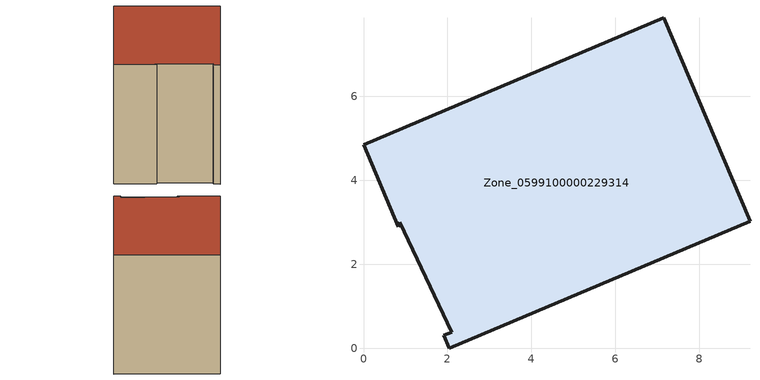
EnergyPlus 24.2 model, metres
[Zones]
Zone_0599100000229314
 floor ground (C_G): 2.1,0.38 0.87,3.01 0.83,2.89 0,4.85 7.16,7.88 9.21,3.03 2.05,0 1.92,0.31 z0
 wall outside (C_F): 2.05,0 9.21,3.03 7.16,7.88 0,4.85 0.83,2.89 0.87,3.01 2.1,0.38 1.92,0.31 2.05,0 z0:6.36
 roof outside (C_R): 0.87,3.01 2.1,0.38 1.92,0.31 2.05,0 9.21,3.03 7.16,7.88 0,4.85 0.83,2.89 z6.36
[BUILDING]
Pand.0599100000229314: North Axis=0; Terrain=City; Loads Convergence Tolerance Value=0.04; Temperature Convergence Tolerance Value=0.4; Solar Distribution=FullExterior; Maximum Number of Warmup Days=25; Minimum Number of Warmup Days=1
[Site:Location]
Rotterdam.The.Hague.AP_ZH_NLD Design_Conditions: Latitude=51.96; Longitude=4.45; Time Zone=1; Elevation=-4.5
[SITE:GROUNDTEMPERATURE:BUILDINGSURFACE]
18, 18, 18, 18, 18, 18, 18, 18, 18, 18, 18, 18
[MATERIAL] Thermal Absorptance=0.9; Solar Absorptance=0.7; Visible Absorptance=0.7
Name | Roughness | Thickness | Conductivity | Density | Specific Heat
G.TI.1946 | MediumSmooth | 0.15 | 1 | 540 | 1210
F.TI.1946 | Rough | 0.3 | 0.857143 | 1920 | 840
R.TI.1946 | MediumRough | 0.2 | 0.1 | 1500 | 1000
[CONSTRUCTION]
C_G: G.TI.1946
C_F: F.TI.1946
C_R: R.TI.1946
[ZONE]
Zone_0599100000229314: Type=1; Multiplier=1; Ceiling Height=Autocalculate; Volume=Autocalculate; Floor Area=autocalculate; Part of Total Floor Area=Yes
[ZONEINFILTRATION:DESIGNFLOWRATE]
Infil_Zone_0599100000229314: Zone or ZoneList or Space or SpaceList=Zone_0599100000229314; Schedule=AlwaysOn; Design Flow Rate Calculation Method=Flow/Area; Flow Rate per Floor Area=0.003; Constant Term Coefficient=1; Temperature Term Coefficient=0; Velocity Term Coefficient=0; Velocity Squared Term Coefficient=0
[HVACTEMPLATE:ZONE:IDEALLOADSAIRSYSTEM]
Zone_0599100000229314: Maximum Heating Supply Air Temperature=50; Minimum Cooling Supply Air Temperature=13; Maximum Heating Supply Air Humidity Ratio=0.0156; Minimum Cooling Supply Air Humidity Ratio=0.0077; Heating Limit=NoLimit; Cooling Limit=NoLimit; Dehumidification Control Type=ConstantSensibleHeatRatio; Cooling Sensible Heat Ratio=0.7; Dehumidification Setpoint=60; Humidification Control Type=None; Humidification Setpoint=30; Outdoor Air Method=None; Outdoor Air Flow Rate per Person=0.00944; Outdoor Air Flow Rate per Zone Floor Area=0; Outdoor Air Flow Rate per Zone=0; Demand Controlled Ventilation Type=None; Outdoor Air Economizer Type=NoEconomizer; Heat Recovery Type=None; Sensible Heat Recovery Effectiveness=0.7; Latent Heat Recovery Effectiveness=0.65
[ZONECONTROL:THERMOSTAT]
ThermostatControl_Zone_0599100000229314: Zone or ZoneList=Zone_0599100000229314; Control Type Schedule=DualSetpointControlType; Control 1=Thermostat_Zone_0599100000229314; Temperature Difference Between Cutout And Setpoint=0
[THERMOSTATSETPOINT:DUALSETPOINT]
Thermostat_Zone_0599100000229314: Heating Setpoint Temperature Schedule=HeatingSetpoint_Zone_0599100000229314; Cooling Setpoint Temperature Schedule=CoolingSetpoint_Zone_0599100000229314
[SCHEDULE:COMPACT]
HeatingSetpoint_Zone_0599100000229314: Through: 12/31, For: AllDays, Until: 24:00, 21
CoolingSetpoint_Zone_0599100000229314: Through: 12/31, For: AllDays, Until: 24:00, 24
DualSetpointControlType: Through: 12/31, For: AllDays, Until: 24:00, 4
AlwaysOn: Through: 12/31, For: AllDays, Until: 24:00, 1
